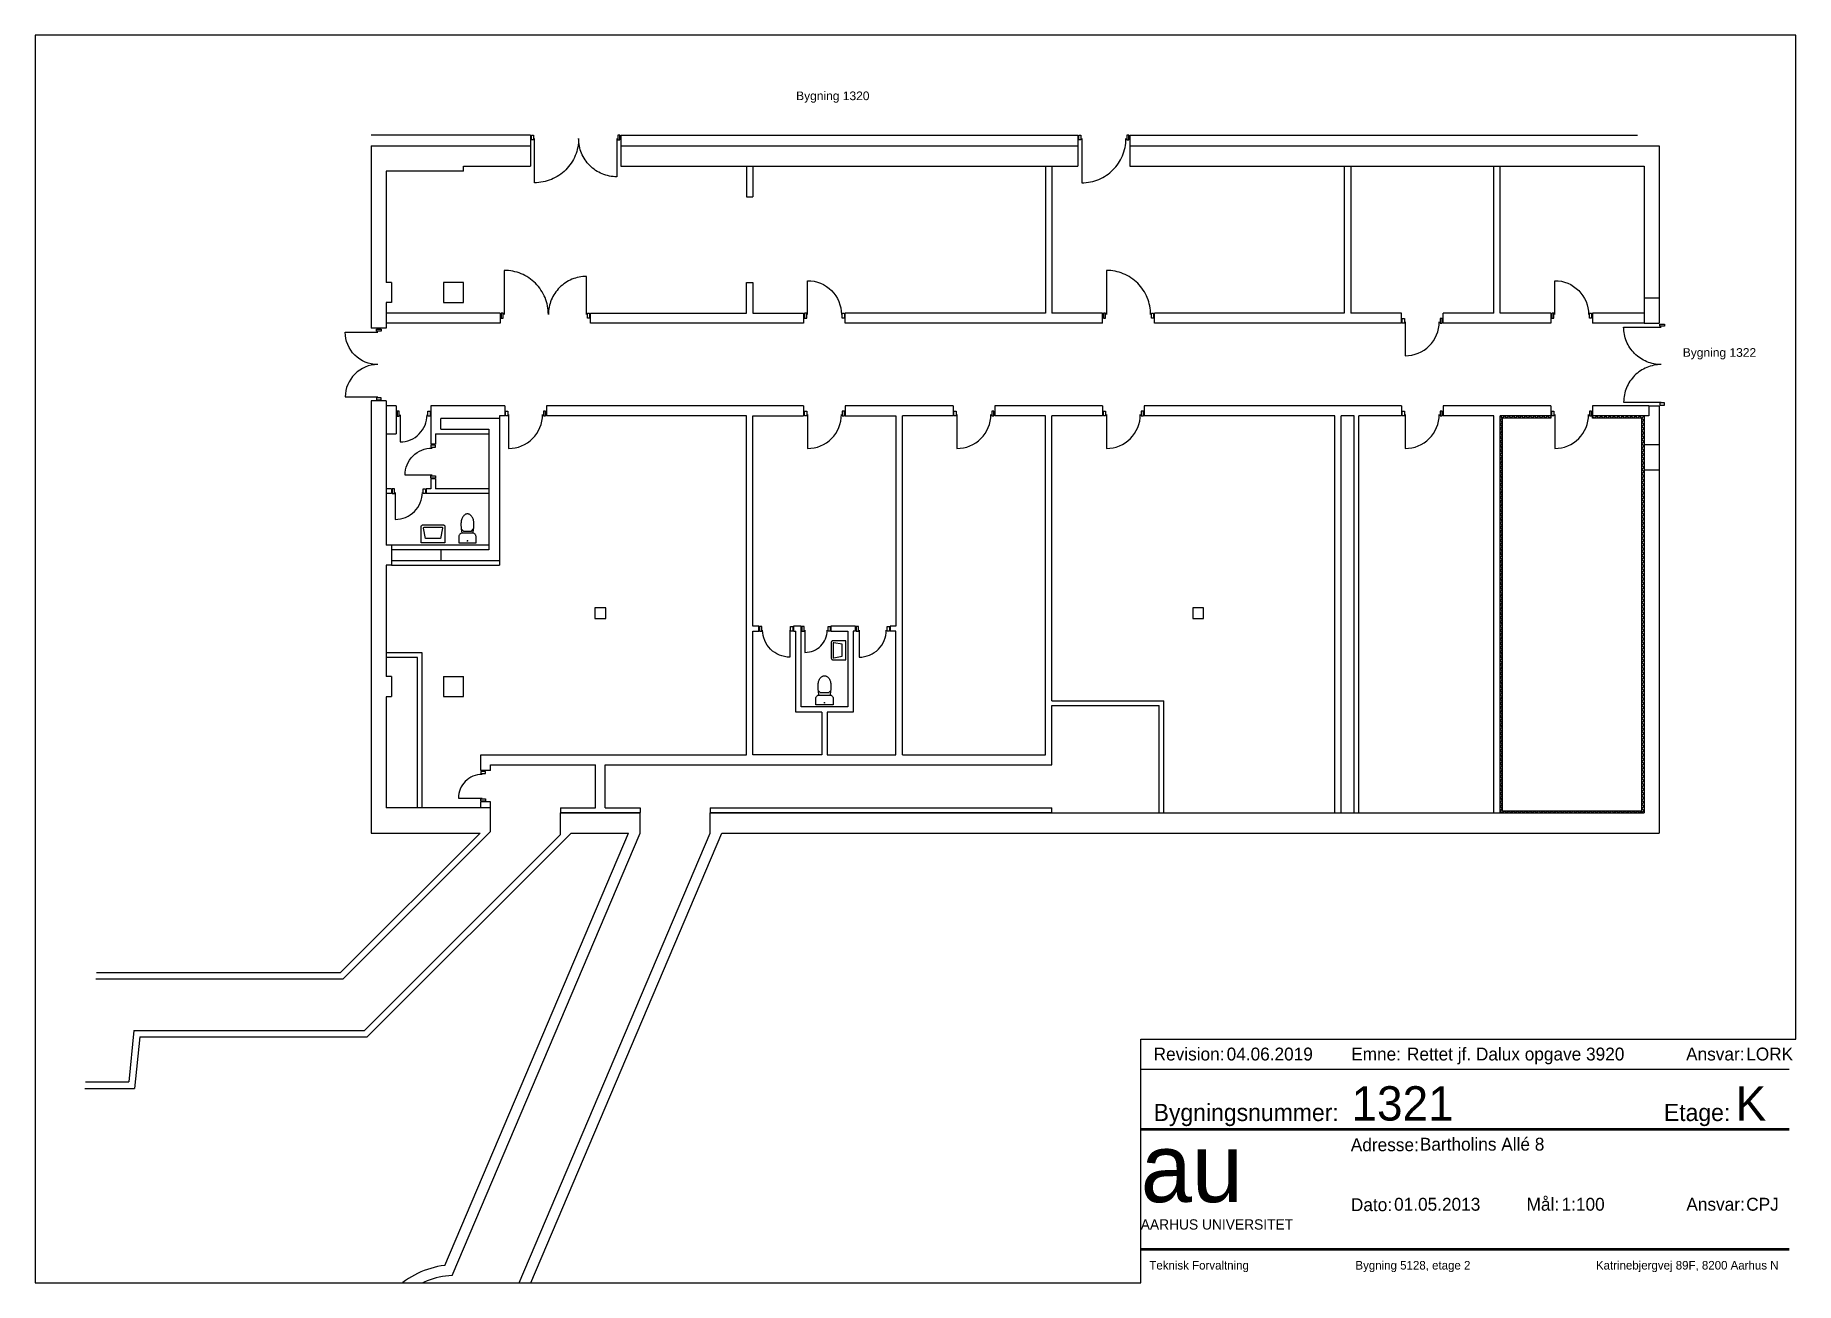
# Paper-space layout 'A3_pdf_liggende' of a CAD drawing. Header units: millimetres. Extents: x 0 to 410, y 0 to 291.
# The model-space entities are those that its viewports show. They can reach past a viewport. Long polylines and large blocks are cut down to what shows.
import ezdxf

# ---------------------------------------------------------------- set-up
doc = ezdxf.new("R2010")
doc.units = ezdxf.units.MM
doc.header["$LTSCALE"] = 100
for name, color, linetype in [('A10--T', 1, 'Continuous'), ('A12----', 1, 'Continuous'), ('A21----', 7, 'Continuous'), ('A22--U-', 3, 'Continuous'), ('A29-I--', 8, 'Continuous'), ('A321---', 1, 'Continuous'), ('A59----', 2, 'Continuous')]:
    doc.layers.add(name, color=color, linetype=linetype)
doc.layers.add('tegningsopsætning', color=7, linetype='Continuous', lineweight=50)
doc.styles.add('ARIAL', font='arial.ttf')
doc.styles.add('ISO', font='ISO')
doc.styles.add('tegningshoved str 3', font='', dxfattribs={"height": 3})
doc.styles.add('tegningshoved str 8', font='', dxfattribs={"height": 8})
doc.styles.get('tegningshoved str 3').set_extended_font_data('AU Passata')
doc.styles.get('tegningshoved str 8').set_extended_font_data('AU Passata')

# ---------------------------------------------------------------- blocks, each defined once
blk = doc.blocks.new('Tegningshoved')
at = {"layer": 'tegningsopsætning'}
for points in [[(0, 28), (151, 28)], [(0, 0), (151, 0)]]:
    blk.add_lwpolyline(points, dxfattribs=at)
at = {"layer": 'tegningsopsætning', "attachment_point": 1}
for s, width, insert, char_height in [('{\\fAU Passata|b0|i0|c0|p34;Bygningsnummer:}', 14.039, (3, 33.89), 4), ('{\\fAU Passata|b0|i0|c0|p34;Etage:}', 14.039, (121.82, 33.89), 4), ('{\\fAU Passata|b0|i0|c0|p34;Adresse:}', 14.039, (48.92, 25.86), 3), ('{\\fAU Passata|b0|i0|c0|p34;Mål:}', 14.039, (89.85, 12), 3), ('{\\fAU Passata|b0|i0|c0|p34;Dato:}', 14.039, (48.94, 11.9), 3), ('{\\fAU Passata|b0|i0|c0|p34;Ansvar:}', 14.039, (127.06, 12), 3), ('{\\fAU Passata|b0|i0|c0|p34;AARHUS UNIVERSITET}', 76.8942, (0, 7), 2.4)]:
    blk.add_mtext_dynamic_manual_height_columns(s, width=width, gutter_width=1250, heights=[0], dxfattribs=dict(at, insert=insert, char_height=char_height))
at = {"layer": 'tegningsopsætning', "attachment_point": 1, "style": 'ISO'}
for s, width, heights, insert, char_height in [('{\\fAU Peto|b0|i0|c0|p82;au}', 20.8914, [10], (0, 27), 16), ('{\\fAU Passata Light|b0|i0|c0|p34;Teknisk Forvaltning^I^I^I^IBygning 5128, etage 2^I^I^I^IKatrinebjergvej 89F, 8200 Aarhus N^I^I}', 148.2946, [0], (2, -2.71), 2)]:
    blk.add_mtext_dynamic_manual_height_columns(s, width=width, gutter_width=1250, heights=heights, dxfattribs=dict(at, insert=insert, char_height=char_height))
blk = doc.blocks.new('aml. tegningshoved blok')
blk.add_blockref('Tegningshoved', (-156.36, 7.8))
at = {"layer": 'tegningsopsætning'}
for tag, p, height, style in [('XXXX', (-107.28, 37.8), 8, 'tegningshoved str 8'), ('X', (-17.84, 37.8), 8, 'tegningshoved str 8'), ('XXX', (-91.36, 30.8), 3, 'tegningshoved str 3'), ('XX.XX.2012', (-97.36, 16.8), 3, 'tegningshoved str 3'), ('1:XXX', (-58.36, 16.8), 3, 'tegningshoved str 3'), ('XXX', (-15.36, 16.8), 3, 'tegningshoved str 3')]:
    blk.add_attdef(tag, p, '', height=height, dxfattribs=dict(at, style=style))
blk = doc.blocks.new('Rev. blok')
for points in [[(-151, 11), (0, 11)], [(-151, 4), (0, 4)]]:
    blk.add_lwpolyline(points)
at = {"char_height": 3, "attachment_point": 1, "style": 'tegningshoved str 3'}
for s, insert in [('Revision:', (-148, 9)), ('Emne:', (-102, 9)), ('Ansvar:', (-24, 9))]:
    blk.add_mtext_dynamic_manual_height_columns(s, width=7, gutter_width=15, heights=[0], dxfattribs=dict(at, insert=insert))
at = {"style": 'tegningshoved str 3'}
for tag, p in [('XX.XX.2012', (-131, 6)), ('XXX', (-89, 6)), ('XXX', (-10, 6))]:
    blk.add_attdef(tag, p, '', height=3, dxfattribs=at)
blk = doc.blocks.new('D193D')
for points in [[(20, 110), (70, 110), (70, 0), (20, 0)], [(1910, 110), (1860, 110), (1860, 0), (1910, 0)]]:
    blk.add_lwpolyline(points, close=True)
for points in [[(965, 30, -0.414214), (90, -845), (90, 30)], [(965, 30, 0.414214), (1840, -845), (1840, 30)]]:
    blk.add_lwpolyline(points, format="xyb")
blk = doc.blocks.new('D169D')
for points in [[(20, 110), (70, 110), (70, 0), (20, 0)], [(1670, 0), (1670, 110), (1620, 110), (1620, 0)]]:
    blk.add_lwpolyline(points, close=True)
for points in [[(845, 30, -0.414214), (90, -725), (90, 30)], [(845, 30, 0.414214), (1600, -725), (1600, 30)]]:
    blk.add_lwpolyline(points, format="xyb")
blk = doc.blocks.new('D81V')
for points in [[(20, 110), (20, 0), (70, 0), (70, 110)], [(790, 0), (740, 0), (740, 110), (790, 110)]]:
    blk.add_lwpolyline(points, close=True)
blk.add_lwpolyline([(90, 28), (90, -602, 0.414214), (720, 28, 0.414214)], format="xyb")
blk = doc.blocks.new('D97V')
for points in [[(20, 0), (20, 110), (70, 110), (70, 0)], [(950, 0), (950, 110), (900, 110), (900, 0)]]:
    blk.add_lwpolyline(points, close=True)
blk.add_lwpolyline([(90, 30), (90, -760, 0.414214), (880, 30, 0.414214)], format="xyb")
blk = doc.blocks.new('D97H')
for points in [[(-950, 110), (-900, 110), (-900, 0), (-950, 0)], [(-20, 0), (-20, 110), (-70, 110), (-70, 0)]]:
    blk.add_lwpolyline(points, close=True)
blk.add_lwpolyline([(-90, 30), (-90, -760, -0.414214), (-880, 30)], format="xyb")
blk = doc.blocks.new('D121H')
for points in [[(-1190, 0), (-1190, 110), (-1140, 110), (-1140, 0)], [(-20, 0), (-20, 110), (-70, 110), (-70, 0)]]:
    blk.add_lwpolyline(points, close=True)
blk.add_lwpolyline([(-1120, 30, 0.414214), (-90, -1000), (-90, 30)], format="xyb")
blk = doc.blocks.new('D73H')
for points in [[(-710, 0), (-660, 0), (-660, 110), (-710, 110)], [(-20, 0), (-70, 0), (-70, 110), (-20, 110)]]:
    blk.add_lwpolyline(points, close=True)
blk.add_lwpolyline([(-640, 30, 0.414214), (-90, -520), (-90, 30)], format="xyb")
blk = doc.blocks.new('HV')
for points in [[(-235, -470, -0.414214), (-275, -430), (-275, -50), (275, -50), (275, -430, -0.414214), (235, -470)], [(-201, -420, -0.468921), (-221, -396), (-175, -150), (175, -150), (221, -396, -0.468921), (201, -420)]]:
    blk.add_lwpolyline(points, format="xyb", close=True)
blk = doc.blocks.new('TOI')
blk.add_lwpolyline([(-200, -200, 0.414214), (-125, -275), (125, -275, 0.414214), (200, -200), (200, -50), (-200, -50)], format="xyb", close=True)
blk.add_lwpolyline([(-132, -275), (-142, -375, 0.055722), (-150, -447), (-150, -500, 0.067326), (-138, -590, 0.079706), (-106, -659, 0.107125), (-54, -710, 0.140126), (0, -725, 0.140126), (54, -710, 0.107125), (106, -659, 0.079706), (138, -590, 0.067326), (150, -500), (150, -447, 0.055722), (142, -375), (132, -275)], format="xyb")
blk.add_lwpolyline([(142, -375), (94, -325), (-94, -325), (-142, -375)])
at = {"const_width": 19.8}
blk.add_lwpolyline([(-10, -97, 1), (10, -97, 1)], format="xyb", close=True, dxfattribs=at)
blk = doc.blocks.new('D81H')
for points in [[(-790, 0), (-740, 0), (-740, 110), (-790, 110)], [(-70, 110), (-20, 110), (-20, 0), (-70, 0)]]:
    blk.add_lwpolyline(points, close=True)
blk.add_lwpolyline([(-90, 28), (-90, -602, -0.414214), (-720, 28)], format="xyb")
blk = doc.blocks.new('D70V')
for p, q in [((70, 110), (20, 110)), ((20, 110), (20, 0)), ((70, 0), (70, 110)), ((90, 28), (90, -492)), ((630, 110), (680, 110)), ((630, 0), (630, 110)), ((680, 110), (680, 0)), ((20, 0), (70, 0)), ((680, 0), (630, 0))]:
    blk.add_line(p, q)
blk.add_arc((90, 28), 520, 270, 0)
blk = doc.blocks.new('D121V')
for p, q in [((20, 0), (20, 110)), ((20, 110), (70, 110)), ((70, 0), (20, 0)), ((70, 110), (70, 0)), ((90, 30), (90, -1000)), ((1140, 110), (1140, 0)), ((1190, 110), (1140, 110)), ((1140, 0), (1190, 0)), ((1190, 0), (1190, 110))]:
    blk.add_line(p, q)
blk.add_arc((90, 30), 1030, 270, 0)

msp = doc.modelspace()

# ---------------------------------------------------------------- linework, layer by layer
at = {"layer": 'A12----'}
for p, q in [((-138888587, 257734747), (-138892297, 257734747)), ((-138888587, 257734747), (-138888587, 257734497)), ((-138886487, 257734747), (-138886487, 257734497)), ((-138886487, 257734747), (-138875842, 257734747)), ((-138875842, 257734747), (-138875842, 257734497)), ((-138874632, 257734747), (-138874632, 257734497)), ((-138874632, 257734747), (-138862809, 257734747)), ((-138892297, 257734497), (-138892297, 257730247)), ((-138892297, 257734497), (-138888587, 257734497)), ((-138888587, 257734497), (-138888587, 257734027)), ((-138886487, 257734497), (-138875842, 257734497)), ((-138886487, 257734497), (-138886487, 257734027)), ((-138875842, 257734497), (-138875842, 257734027)), ((-138874632, 257734497), (-138862307, 257734497)), ((-138874632, 257734497), (-138874632, 257734027)), ((-138867167, 257734497), (-138867167, 257734497)), ((-138867167, 257734497), (-138866967, 257734497)), ((-138862307, 257734497), (-138862307, 257730367)), ((-138891947, 257733907), (-138891947, 257731317)), ((-138890147, 257733907), (-138891947, 257733907)), ((-138890147, 257733907), (-138890147, 257734027)), ((-138890147, 257734027), (-138888587, 257734027)), ((-138886487, 257734027), (-138875842, 257734027)), ((-138874632, 257734027), (-138862657, 257734027)), ((-138862657, 257734027), (-138862657, 257730367)), ((-138891827, 257731317), (-138891947, 257731317)), ((-138891827, 257731317), (-138891827, 257730847)), ((-138891947, 257730847), (-138891947, 257730247)), ((-138891827, 257730847), (-138891947, 257730847)), ((-138862657, 257730957), (-138862307, 257730957)), ((-138891947, 257730247), (-138892297, 257730247)), ((-138862657, 257730367), (-138862307, 257730367)), ((-138892297, 257728557), (-138892297, 257718487)), ((-138891947, 257728557), (-138892297, 257728557)), ((-138891947, 257728557), (-138891947, 257725197)), ((-138862657, 257728207), (-138862657, 257718957)), ((-138862547, 257728437), (-138862307, 257728437)), ((-138862547, 257728437), (-138862547, 257728207)), ((-138862307, 257728437), (-138862307, 257718487)), ((-138862657, 257727537), (-138862307, 257727537)), ((-138862657, 257726947), (-138862307, 257726947)), ((-138891827, 257725197), (-138891947, 257725197)), ((-138891827, 257725197), (-138891827, 257724727)), ((-138891947, 257724727), (-138891947, 257722134)), ((-138891827, 257724727), (-138891947, 257724727)), ((-138891827, 257722134), (-138891947, 257722134)), ((-138891827, 257722134), (-138891827, 257721667)), ((-138891947, 257721664), (-138891947, 257719077)), ((-138891827, 257721664), (-138891947, 257721664)), ((-138889517, 257719077), (-138891947, 257719077)), ((-138889517, 257718521), (-138889517, 257719077)), ((-138887888, 257718957), (-138886037, 257718957)), ((-138887888, 257718453), (-138887888, 257718957)), ((-138886037, 257718487), (-138886037, 257718957)), ((-138884408, 257718957), (-138862657, 257718957)), ((-138884408, 257718487), (-138884408, 257718957)), ((-138889763, 257718487), (-138893013, 257715237)), ((-138889517, 257718521), (-138892951, 257715087)), ((-138887888, 257718453), (-138892454, 257713887)), ((-138887642, 257718487), (-138892392, 257713737)), ((-138892297, 257718487), (-138889763, 257718487)), ((-138890585, 257708413), (-138886309, 257718487)), ((-138890413, 257708177), (-138886037, 257718487)), ((-138889033, 257707591), (-138884408, 257718487)), ((-138888744, 257707632), (-138884136, 257718487)), ((-138887642, 257718487), (-138886309, 257718487)), ((-138884136, 257718487), (-138862307, 257718487)), ((-138898709, 257715087), (-138892951, 257715087)), ((-138898694, 257715237), (-138893013, 257715237)), ((-138897823, 257713887), (-138897945, 257712687)), ((-138897823, 257713887), (-138892454, 257713887)), ((-138897687, 257713737), (-138897810, 257712537)), ((-138897687, 257713737), (-138892392, 257713737)), ((-138898969, 257712537), (-138897810, 257712537)), ((-138898954, 257712687), (-138897945, 257712687))]:
    msp.add_line(p, q, dxfattribs=at)
for radius, start, end in [(2000, 97, 37), (1750, 92.3769, 41.6231)]:
    msp.add_arc((-138890341, 257706428), radius, start, end, dxfattribs=at)
at = {"layer": 'A21----'}
for p, q in [((-138889517, 257719212), (-138889747, 257719212)), ((-138889747, 257719077), (-138889747, 257719212)), ((-138889517, 257719077), (-138889517, 257719212)), ((-138887888, 257719077), (-138887888, 257718967)), ((-138887888, 257719077), (-138887077, 257719077)), ((-138886847, 257719077), (-138886037, 257719077)), ((-138886037, 257719077), (-138886037, 257718967)), ((-138884408, 257719077), (-138884408, 257718967)), ((-138884408, 257719077), (-138876447, 257719077)), ((-138876447, 257718967), (-138876447, 257719077)), ((-138887888, 257718967), (-138886037, 257718967)), ((-138884408, 257718967), (-138876447, 257718967))]:
    msp.add_line(p, q, dxfattribs=at)
at = {"layer": 'A22--U-'}
for p, q in [((-138883557, 257734027), (-138883557, 257733312)), ((-138883407, 257734027), (-138883407, 257733312)), ((-138876597, 257734027), (-138876597, 257730597)), ((-138876447, 257734027), (-138876447, 257730597)), ((-138869637, 257734027), (-138869637, 257730597)), ((-138869487, 257734027), (-138869487, 257730597)), ((-138866157, 257730597), (-138866157, 257734027)), ((-138866007, 257730597), (-138866007, 257734027)), ((-138890147, 257731317), (-138890617, 257731317)), ((-138890617, 257731317), (-138890617, 257730847)), ((-138890147, 257730847), (-138890147, 257731317)), ((-138889292, 257730597), (-138891947, 257730597)), ((-138890617, 257730847), (-138890147, 257730847)), ((-138889292, 257730597), (-138889292, 257730367)), ((-138876597, 257730597), (-138881257, 257730597)), ((-138881257, 257730367), (-138881257, 257730597)), ((-138875267, 257730597), (-138876447, 257730597)), ((-138875267, 257730367), (-138875267, 257730597)), ((-138874057, 257730367), (-138874057, 257730597)), ((-138869637, 257730597), (-138874057, 257730597)), ((-138868307, 257730597), (-138869487, 257730597)), ((-138868307, 257730367), (-138868307, 257730597)), ((-138867337, 257730367), (-138867337, 257730597)), ((-138866157, 257730597), (-138867337, 257730597)), ((-138864827, 257730597), (-138866007, 257730597)), ((-138864827, 257730597), (-138864827, 257730367)), ((-138862657, 257730597), (-138863857, 257730597)), ((-138863857, 257730597), (-138863857, 257730367)), ((-138889292, 257730367), (-138891947, 257730367)), ((-138875267, 257730367), (-138881257, 257730367)), ((-138868307, 257730367), (-138874057, 257730367)), ((-138864827, 257730367), (-138867337, 257730367)), ((-138862657, 257730367), (-138863857, 257730367)), ((-138891717, 257728437), (-138891947, 257728437)), ((-138891717, 257728437), (-138891717, 257727787)), ((-138890907, 257728437), (-138890907, 257727547)), ((-138889187, 257728437), (-138890907, 257728437)), ((-138890677, 257727897), (-138890677, 257728147)), ((-138889307, 257728147), (-138890677, 257728147)), ((-138889187, 257728207), (-138889307, 257728207)), ((-138889307, 257728207), (-138889307, 257728147)), ((-138889307, 257728147), (-138889307, 257724837)), ((-138889187, 257728437), (-138889187, 257728207)), ((-138882227, 257728437), (-138888217, 257728437)), ((-138888217, 257728437), (-138888217, 257728207)), ((-138883557, 257728207), (-138888217, 257728207)), ((-138883557, 257720307), (-138883557, 257728207)), ((-138882227, 257728437), (-138882227, 257728207)), ((-138878747, 257728437), (-138881257, 257728437)), ((-138881257, 257728437), (-138881257, 257728207)), ((-138879927, 257720307), (-138879927, 257728207)), ((-138878747, 257728207), (-138879927, 257728207)), ((-138878747, 257728437), (-138878747, 257728207)), ((-138875267, 257728437), (-138877777, 257728437)), ((-138877777, 257728437), (-138877777, 257728207)), ((-138876597, 257728207), (-138877777, 257728207)), ((-138876597, 257720307), (-138876597, 257728207)), ((-138875267, 257728207), (-138876447, 257728207)), ((-138876447, 257721567), (-138876447, 257728207)), ((-138875267, 257728437), (-138875267, 257728207)), ((-138868307, 257728437), (-138874297, 257728437)), ((-138874297, 257728437), (-138874297, 257728207)), ((-138869857, 257728207), (-138874297, 257728207)), ((-138869857, 257718957), (-138869857, 257728207)), ((-138869407, 257728207), (-138869707, 257728207)), ((-138869707, 257718957), (-138869707, 257728207)), ((-138869407, 257718957), (-138869407, 257728207)), ((-138868307, 257728207), (-138869297, 257728207)), ((-138869297, 257718957), (-138869297, 257728207)), ((-138868307, 257728437), (-138868307, 257728207)), ((-138864827, 257728437), (-138867337, 257728437)), ((-138867337, 257728437), (-138867337, 257728207)), ((-138866157, 257728207), (-138867337, 257728207)), ((-138866157, 257718957), (-138866157, 257728207)), ((-138864827, 257728207), (-138866007, 257728207)), ((-138866007, 257718957), (-138866007, 257728207)), ((-138864827, 257728437), (-138864827, 257728207)), ((-138863857, 257728437), (-138863857, 257728207)), ((-138862547, 257728437), (-138863857, 257728437)), ((-138862547, 257728207), (-138863857, 257728207)), ((-138891947, 257727787), (-138891717, 257727787)), ((-138890797, 257727787), (-138889557, 257727787)), ((-138890797, 257727787), (-138890797, 257727547)), ((-138890677, 257727897), (-138889557, 257727897)), ((-138889557, 257727897), (-138889557, 257725087)), ((-138890797, 257727547), (-138890907, 257727547)), ((-138891827, 257726507), (-138891947, 257726507)), ((-138891827, 257726507), (-138891827, 257726397)), ((-138891017, 257726507), (-138891017, 257726397)), ((-138890907, 257726507), (-138891017, 257726507)), ((-138890907, 257726737), (-138890907, 257726507)), ((-138890797, 257726737), (-138890907, 257726737)), ((-138890797, 257726737), (-138890797, 257726507)), ((-138889557, 257726507), (-138890797, 257726507)), ((-138891827, 257726397), (-138891947, 257726397)), ((-138889557, 257726397), (-138891017, 257726397)), ((-138889557, 257725197), (-138891827, 257725197)), ((-138890677, 257725087), (-138891827, 257725087)), ((-138891827, 257724837), (-138890677, 257724837)), ((-138890677, 257725087), (-138890677, 257724837)), ((-138889557, 257725087), (-138890677, 257725087)), ((-138890677, 257724837), (-138889307, 257724837)), ((-138889307, 257724837), (-138889307, 257724727)), ((-138891827, 257724727), (-138889307, 257724727)), ((-138891112, 257722687), (-138891947, 257722687)), ((-138891222, 257722577), (-138891947, 257722577)), ((-138891222, 257719077), (-138891222, 257722577)), ((-138891112, 257719077), (-138891112, 257722687)), ((-138890617, 257722137), (-138890617, 257721667)), ((-138890617, 257722137), (-138890147, 257722137)), ((-138890147, 257721667), (-138890147, 257722137)), ((-138890617, 257721667), (-138890147, 257721667)), ((-138876447, 257721567), (-138873837, 257721567)), ((-138873837, 257718957), (-138873837, 257721567)), ((-138876447, 257720077), (-138876447, 257721457)), ((-138876447, 257721457), (-138873947, 257721457)), ((-138873947, 257718957), (-138873947, 257721457)), ((-138889747, 257719942), (-138889747, 257720307)), ((-138889747, 257720307), (-138883557, 257720307)), ((-138879927, 257720307), (-138876597, 257720307)), ((-138889517, 257719942), (-138889747, 257719942)), ((-138889517, 257719942), (-138889517, 257720077)), ((-138889517, 257720077), (-138887077, 257720077)), ((-138887077, 257719077), (-138887077, 257720077)), ((-138886847, 257720077), (-138876447, 257720077)), ((-138886847, 257719077), (-138886847, 257720077))]:
    msp.add_line(p, q, dxfattribs=at)
for points in [[(-138883557, 257733312), (-138883407, 257733312)], [(-138883272, 257723187), (-138883272, 257723307), (-138883407, 257723307), (-138883407, 257728207), (-138882227, 257728207)], [(-138881257, 257728207), (-138880077, 257728207), (-138880077, 257723307), (-138880212, 257723307), (-138880212, 257723187)], [(-138881802, 257721307), (-138881802, 257720307), (-138883407, 257720307), (-138883407, 257723187), (-138883272, 257723187)], [(-138881592, 257723187), (-138881197, 257723187), (-138881197, 257721427), (-138882287, 257721427), (-138882287, 257723307), (-138882462, 257723307), (-138882462, 257723187)], [(-138882462, 257723187), (-138882407, 257723187)], [(-138882462, 257723187), (-138882407, 257723187)], [(-138881802, 257721307), (-138882407, 257721307), (-138882407, 257723187)], [(-138881682, 257721307), (-138881682, 257720307), (-138880077, 257720307), (-138880077, 257723187), (-138880212, 257723187)], [(-138881077, 257723187), (-138881077, 257721307), (-138881682, 257721307)], [(-138881022, 257723187), (-138881022, 257723307), (-138881592, 257723307), (-138881592, 257723187)], [(-138881022, 257723187), (-138881077, 257723187)]]:
    msp.add_lwpolyline(points, dxfattribs=at)
for points in [[(-138887192, 257730367), (-138887192, 257730597), (-138883557, 257730597), (-138883557, 257731312), (-138883407, 257731312), (-138883407, 257730597), (-138882227, 257730597), (-138882227, 257730367)], [(-138887087, 257723737), (-138887087, 257723487), (-138886837, 257723487), (-138886837, 257723737)], [(-138873167, 257723737), (-138873167, 257723487), (-138872917, 257723487), (-138872917, 257723737)]]:
    msp.add_lwpolyline(points, close=True, dxfattribs=at)
at = {"layer": 'A29-I--'}
for points in [[(-138866007, 257728207), (-138865957, 257728157), (-138865907, 257728207), (-138865857, 257728157), (-138865807, 257728207), (-138865757, 257728157), (-138865707, 257728207), (-138865657, 257728157), (-138865607, 257728207), (-138865557, 257728157), (-138865507, 257728207), (-138865457, 257728157), (-138865407, 257728207), (-138865357, 257728157), (-138865307, 257728207), (-138865257, 257728157), (-138865207, 257728207), (-138865157, 257728157), (-138865107, 257728207), (-138865057, 257728157), (-138865007, 257728207), (-138864957, 257728157), (-138864907, 257728207), (-138864857, 257728157), (-138864827, 257728187)], [(-138866007, 257728207), (-138865957, 257728157), (-138866007, 257728107), (-138865957, 257728057), (-138866007, 257728007), (-138865957, 257727957), (-138866007, 257727907), (-138865957, 257727857), (-138866007, 257727807), (-138865957, 257727757), (-138866007, 257727707), (-138865957, 257727657), (-138866007, 257727607), (-138865957, 257727557), (-138866007, 257727507), (-138865957, 257727457), (-138866007, 257727407), (-138865957, 257727357), (-138866007, 257727307), (-138865957, 257727257), (-138866007, 257727207), (-138865957, 257727157), (-138866007, 257727107), (-138865957, 257727057), (-138866007, 257727007), (-138865957, 257726957), (-138866007, 257726907), (-138865957, 257726857), (-138866007, 257726807), (-138865957, 257726757), (-138866007, 257726707), (-138865957, 257726657), (-138866007, 257726607), (-138865957, 257726557), (-138866007, 257726507), (-138865957, 257726457), (-138866007, 257726407), (-138865957, 257726357), (-138866007, 257726307), (-138865957, 257726257), (-138866007, 257726207), (-138865957, 257726157), (-138866007, 257726107), (-138865957, 257726057), (-138866007, 257726007), (-138865957, 257725957), (-138866007, 257725907), (-138865957, 257725857), (-138866007, 257725807), (-138865957, 257725757), (-138866007, 257725707), (-138865957, 257725657), (-138866007, 257725607), (-138865957, 257725557), (-138866007, 257725507), (-138865957, 257725457), (-138866007, 257725407), (-138865957, 257725357), (-138866007, 257725307), (-138865957, 257725257), (-138866007, 257725207), (-138865957, 257725157), (-138866007, 257725107), (-138865957, 257725057), (-138866007, 257725007), (-138865957, 257724957), (-138866007, 257724907), (-138865957, 257724857), (-138866007, 257724807), (-138865957, 257724757), (-138866007, 257724707), (-138865957, 257724657), (-138866007, 257724607), (-138865957, 257724557), (-138866007, 257724507), (-138865957, 257724457), (-138866007, 257724407), (-138865957, 257724357), (-138866007, 257724307), (-138865957, 257724257), (-138866007, 257724207), (-138865957, 257724157), (-138866007, 257724107), (-138865957, 257724057), (-138866007, 257724007), (-138865957, 257723957), (-138866007, 257723907), (-138865957, 257723857), (-138866007, 257723807), (-138865957, 257723757), (-138866007, 257723707), (-138865957, 257723657), (-138866007, 257723607), (-138865957, 257723557), (-138866007, 257723507), (-138865957, 257723457), (-138866007, 257723407), (-138865957, 257723357), (-138866007, 257723307), (-138865957, 257723257), (-138866007, 257723207), (-138865957, 257723157), (-138866007, 257723107), (-138865957, 257723057), (-138866007, 257723007), (-138865957, 257722957), (-138866007, 257722907), (-138865957, 257722857), (-138866007, 257722807), (-138865957, 257722757), (-138866007, 257722707), (-138865957, 257722657), (-138866007, 257722607), (-138865957, 257722557), (-138866007, 257722507), (-138865957, 257722457), (-138866007, 257722407), (-138865957, 257722357), (-138866007, 257722307), (-138865957, 257722257), (-138866007, 257722207), (-138865957, 257722157), (-138866007, 257722107), (-138865957, 257722057), (-138866007, 257722007), (-138865957, 257721957), (-138866007, 257721907), (-138865957, 257721857), (-138866007, 257721807), (-138865957, 257721757), (-138866007, 257721707), (-138865957, 257721657), (-138866007, 257721607), (-138865957, 257721557), (-138866007, 257721507), (-138865957, 257721457), (-138866007, 257721407), (-138865957, 257721357), (-138866007, 257721307), (-138865957, 257721257), (-138866007, 257721207), (-138865957, 257721157), (-138866007, 257721107), (-138865957, 257721057), (-138866007, 257721007), (-138865957, 257720957), (-138866007, 257720907), (-138865957, 257720857), (-138866007, 257720807), (-138865957, 257720757), (-138866007, 257720707), (-138865957, 257720657), (-138866007, 257720607), (-138865957, 257720557), (-138866007, 257720507), (-138865957, 257720457), (-138866007, 257720407), (-138865957, 257720357), (-138866007, 257720307), (-138865957, 257720257), (-138866007, 257720207), (-138865957, 257720157), (-138866007, 257720107), (-138865957, 257720057), (-138866007, 257720007), (-138865957, 257719957), (-138866007, 257719907), (-138865957, 257719857), (-138866007, 257719807), (-138865957, 257719757), (-138866007, 257719707), (-138865957, 257719657), (-138866007, 257719607), (-138865957, 257719557), (-138866007, 257719507), (-138865957, 257719457), (-138866007, 257719407), (-138865957, 257719357), (-138866007, 257719307), (-138865957, 257719257), (-138866007, 257719207), (-138865957, 257719157), (-138866007, 257719107), (-138865957, 257719057), (-138866007, 257719007), (-138865957, 257718957), (-138865907, 257719007), (-138865857, 257718957), (-138865807, 257719007), (-138865757, 257718957), (-138865707, 257719007), (-138865657, 257718957), (-138865607, 257719007), (-138865557, 257718957), (-138865507, 257719007), (-138865457, 257718957), (-138865407, 257719007), (-138865357, 257718957), (-138865307, 257719007), (-138865257, 257718957), (-138865207, 257719007), (-138865157, 257718957), (-138865107, 257719007), (-138865057, 257718957), (-138865007, 257719007), (-138864957, 257718957), (-138864907, 257719007), (-138864857, 257718957), (-138864807, 257719007), (-138864757, 257718957), (-138864707, 257719007), (-138864657, 257718957), (-138864607, 257719007), (-138864557, 257718957), (-138864507, 257719007), (-138864457, 257718957), (-138864407, 257719007), (-138864357, 257718957), (-138864307, 257719007), (-138864257, 257718957), (-138864207, 257719007), (-138864157, 257718957), (-138864107, 257719007), (-138864057, 257718957), (-138864007, 257719007), (-138863957, 257718957), (-138863907, 257719007), (-138863857, 257718957), (-138863807, 257719007), (-138863757, 257718957), (-138863707, 257719007), (-138863657, 257718957), (-138863607, 257719007), (-138863557, 257718957), (-138863507, 257719007), (-138863457, 257718957), (-138863407, 257719007), (-138863357, 257718957), (-138863307, 257719007), (-138863257, 257718957), (-138863207, 257719007), (-138863157, 257718957), (-138863107, 257719007), (-138863057, 257718957), (-138863007, 257719007), (-138862957, 257718957), (-138862907, 257719007), (-138862857, 257718957), (-138862807, 257719007), (-138862757, 257718957), (-138862707, 257719007)], [(-138864827, 257728207), (-138864827, 257728157), (-138865957, 257728157), (-138865957, 257719007), (-138862707, 257719007), (-138862707, 257728157), (-138863857, 257728157), (-138863857, 257728207)], [(-138862657, 257728207), (-138862707, 257728157), (-138862757, 257728207), (-138862807, 257728157), (-138862857, 257728207), (-138862907, 257728157), (-138862957, 257728207), (-138863007, 257728157), (-138863057, 257728207), (-138863107, 257728157), (-138863157, 257728207), (-138863207, 257728157), (-138863257, 257728207), (-138863307, 257728157), (-138863357, 257728207), (-138863407, 257728157), (-138863457, 257728207), (-138863507, 257728157), (-138863557, 257728207), (-138863607, 257728157), (-138863657, 257728207), (-138863707, 257728157), (-138863757, 257728207), (-138863807, 257728157), (-138863837, 257728187)], [(-138862657, 257728207), (-138862707, 257728157), (-138862657, 257728107), (-138862707, 257728057), (-138862657, 257728007), (-138862707, 257727957), (-138862657, 257727907), (-138862707, 257727857), (-138862657, 257727807), (-138862707, 257727757), (-138862657, 257727707), (-138862707, 257727657), (-138862657, 257727607), (-138862707, 257727557), (-138862657, 257727507), (-138862707, 257727457), (-138862657, 257727407), (-138862707, 257727357), (-138862657, 257727307), (-138862707, 257727257), (-138862657, 257727207), (-138862707, 257727157), (-138862657, 257727107), (-138862707, 257727057), (-138862657, 257727007), (-138862707, 257726957), (-138862657, 257726907), (-138862707, 257726857), (-138862657, 257726807), (-138862707, 257726757), (-138862657, 257726707), (-138862707, 257726657), (-138862657, 257726607), (-138862707, 257726557), (-138862657, 257726507), (-138862707, 257726457), (-138862657, 257726407), (-138862707, 257726357), (-138862657, 257726307), (-138862707, 257726257), (-138862657, 257726207), (-138862707, 257726157), (-138862657, 257726107), (-138862707, 257726057), (-138862657, 257726007), (-138862707, 257725957), (-138862657, 257725907), (-138862707, 257725857), (-138862657, 257725807), (-138862707, 257725757), (-138862657, 257725707), (-138862707, 257725657), (-138862657, 257725607), (-138862707, 257725557), (-138862657, 257725507), (-138862707, 257725457), (-138862657, 257725407), (-138862707, 257725357), (-138862657, 257725307), (-138862707, 257725257), (-138862657, 257725207), (-138862707, 257725157), (-138862657, 257725107), (-138862707, 257725057), (-138862657, 257725007), (-138862707, 257724957), (-138862657, 257724907), (-138862707, 257724857), (-138862657, 257724807), (-138862707, 257724757), (-138862657, 257724707), (-138862707, 257724657), (-138862657, 257724607), (-138862707, 257724557), (-138862657, 257724507), (-138862707, 257724457), (-138862657, 257724407), (-138862707, 257724357), (-138862657, 257724307), (-138862707, 257724257), (-138862657, 257724207), (-138862707, 257724157), (-138862657, 257724107), (-138862707, 257724057), (-138862657, 257724007), (-138862707, 257723957), (-138862657, 257723907), (-138862707, 257723857), (-138862657, 257723807), (-138862707, 257723757), (-138862657, 257723707), (-138862707, 257723657), (-138862657, 257723607), (-138862707, 257723557), (-138862657, 257723507), (-138862707, 257723457), (-138862657, 257723407), (-138862707, 257723357), (-138862657, 257723307), (-138862707, 257723257), (-138862657, 257723207), (-138862707, 257723157), (-138862657, 257723107), (-138862707, 257723057), (-138862657, 257723007), (-138862707, 257722957), (-138862657, 257722907), (-138862707, 257722857), (-138862657, 257722807), (-138862707, 257722757), (-138862657, 257722707), (-138862707, 257722657), (-138862657, 257722607), (-138862707, 257722557), (-138862657, 257722507), (-138862707, 257722457), (-138862657, 257722407), (-138862707, 257722357), (-138862657, 257722307), (-138862707, 257722257), (-138862657, 257722207), (-138862707, 257722157), (-138862657, 257722107), (-138862707, 257722057), (-138862657, 257722007), (-138862707, 257721957), (-138862657, 257721907), (-138862707, 257721857), (-138862657, 257721807), (-138862707, 257721757), (-138862657, 257721707), (-138862707, 257721657), (-138862657, 257721607), (-138862707, 257721557), (-138862657, 257721507), (-138862707, 257721457), (-138862657, 257721407), (-138862707, 257721357), (-138862657, 257721307), (-138862707, 257721257), (-138862657, 257721207), (-138862707, 257721157), (-138862657, 257721107), (-138862707, 257721057), (-138862657, 257721007), (-138862707, 257720957), (-138862657, 257720907), (-138862707, 257720857), (-138862657, 257720807), (-138862707, 257720757), (-138862657, 257720707), (-138862707, 257720657), (-138862657, 257720607), (-138862707, 257720557), (-138862657, 257720507), (-138862707, 257720457), (-138862657, 257720407), (-138862707, 257720357), (-138862657, 257720307), (-138862707, 257720257), (-138862657, 257720207), (-138862707, 257720157), (-138862657, 257720107), (-138862707, 257720057), (-138862657, 257720007), (-138862707, 257719957), (-138862657, 257719907), (-138862707, 257719857), (-138862657, 257719807), (-138862707, 257719757), (-138862657, 257719707), (-138862707, 257719657), (-138862657, 257719607), (-138862707, 257719557), (-138862657, 257719507), (-138862707, 257719457), (-138862657, 257719407), (-138862707, 257719357), (-138862657, 257719307), (-138862707, 257719257), (-138862657, 257719207), (-138862707, 257719157), (-138862657, 257719107), (-138862707, 257719057), (-138862657, 257719007), (-138862707, 257718957)]]:
    msp.add_lwpolyline(points, dxfattribs=at)
at = {"layer": 'A321---'}
for points in [[(-138888567, 257734637), (-138888567, 257734747), (-138888517, 257734747), (-138888517, 257734637)], [(-138886507, 257734637), (-138886507, 257734747), (-138886557, 257734747), (-138886557, 257734637)], [(-138889272, 257730597), (-138889272, 257730487), (-138889222, 257730487), (-138889222, 257730597)], [(-138887212, 257730597), (-138887212, 257730487), (-138887262, 257730487), (-138887262, 257730597)]]:
    msp.add_lwpolyline(points, close=True, dxfattribs=at)
for points in [[(-138887467, 257734667, -0.414214), (-138888497, 257733637), (-138888497, 257734667)], [(-138886577, 257734667), (-138886577, 257733777, -0.414214), (-138887467, 257734667, -0.414214)], [(-138888172, 257730567, 0.414214), (-138889202, 257731597), (-138889202, 257730567)], [(-138887282, 257730567), (-138887282, 257731457, 0.414214), (-138888172, 257730567, 0.414214)]]:
    msp.add_lwpolyline(points, format="xyb", dxfattribs=at)

# ---------------------------------------------------------------- block references
for name, p in [('D121V', (-138875842, 257734637)), ('D81V', (-138891717, 257728203)), ('D97V', (-138889187, 257728207)), ('D97V', (-138882227, 257728207)), ('D97V', (-138878747, 257728207)), ('D97V', (-138875267, 257728207)), ('D97V', (-138868307, 257728207)), ('D97V', (-138864827, 257728207)), ('D81V', (-138891827, 257726397)), ('D70V', (-138882287, 257723187)), ('D81V', (-138881022, 257723187))]:
    msp.add_blockref(name, p, dxfattribs=at)
for name, p, rotation in [('D121H', (-138875267, 257730597), 180), ('D97H', (-138882227, 257730597), 180), ('D169D', (-138892177, 257730247), 270), ('D193D', (-138862287, 257730367), 270), ('D81H', (-138890907, 257726737), 270), ('D73H', (-138889747, 257719212), 270)]:
    msp.add_blockref(name, p, dxfattribs=dict(at, rotation=rotation))
at = {"layer": 'A321---', "xscale": -1, "rotation": 180}
msp.add_blockref('D97V', (-138864827, 257730597), dxfattribs=at)
at = {"layer": 'A321---', "xscale": -1}
for name, p in [('D97H', (-138868307, 257730367)), ('D81V', (-138882462, 257723187))]:
    msp.add_blockref(name, p, dxfattribs=at)
at = {"layer": 'A59----', "rotation": 180}
for name, p in [('HV', (-138890857, 257725197)), ('TOI', (-138890057, 257725197))]:
    msp.add_blockref(name, p, dxfattribs=at)
at = {"layer": 'A59----', "xscale": -0.800000011920929, "yscale": 0.800000011920929, "zscale": 0.8, "rotation": 270}
msp.add_blockref('HV', (-138881207, 257722746), dxfattribs=at)
at = {"layer": 'A59----', "xscale": -1, "rotation": 180}
msp.add_blockref('TOI', (-138881742, 257721427), dxfattribs=at)

# ---------------------------------------------------------------- texts
at = {"layer": 'A10--T', "char_height": 200, "attachment_point": 1, "style": 'ARIAL'}
for s, insert in [('Bygning 1320', (-138882403, 257735764)), ('Bygning 1322', (-138861755, 257729784))]:
    msp.add_mtext_dynamic_manual_height_columns(s, width=2016.19, gutter_width=12.5, heights=[0], dxfattribs=dict(at, insert=insert))

psp = doc.layouts.new('A3_pdf_liggende')

# ---------------------------------------------------------------- linework, layer by layer
at = {"layer": 'Defpoints'}
psp.add_lwpolyline([(0, 0), (257.45, 0), (257.45, 56.8), (409.99, 56.8), (409.99, 290.68), (0, 290.68), (0, 0)], close=True, dxfattribs=at)

# ---------------------------------------------------------------- block references
ref = psp.add_blockref('Rev. blok', (408.45, 45.8))
ref.add_attrib('XXX', 'LORK', (398.45, 51.8), dxfattribs={"height": 3, "style": 'tegningshoved str 3'})
ref.add_attrib('XXX', 'Rettet jf. Dalux opgave 3920', (319.45, 51.8), dxfattribs={"height": 3, "style": 'tegningshoved str 3'})
ref.add_attrib('XX.XX.2012', '04.06.2019', (277.45, 51.8), dxfattribs={"height": 3, "style": 'tegningshoved str 3'})
ref = psp.add_blockref('aml. tegningshoved blok', (413.81, 0))
ref.add_attrib('XXXX', '1321', (306.52, 37.8), dxfattribs={"layer": 'tegningsopsætning', "height": 8, "style": 'tegningshoved str 8'})
ref.add_attrib('X', 'K', (395.96, 37.8), dxfattribs={"layer": 'tegningsopsætning', "height": 8, "style": 'tegningshoved str 8'})
ref.add_attrib('XXX', 'Bartholins Allé 8', (322.45, 30.8), dxfattribs={"layer": 'tegningsopsætning', "height": 3, "style": 'tegningshoved str 3'})
ref.add_attrib('XX.XX.2012', '01.05.2013', (316.45, 16.8), dxfattribs={"layer": 'tegningsopsætning', "height": 3, "style": 'tegningshoved str 3'})
ref.add_attrib('1:XXX', '1:100', (355.45, 16.8), dxfattribs={"layer": 'tegningsopsætning', "height": 3, "style": 'tegningshoved str 3'})
ref.add_attrib('XXX', 'CPJ', (398.45, 16.8), dxfattribs={"layer": 'tegningsopsætning', "height": 3, "style": 'tegningshoved str 3'})

# ---------------------------------------------------------------- viewports
at = {"layer": 'Defpoints', "view_target_point": (-138880573.21, 257719464.3), "view_twist_angle": 360}
vp = psp.add_viewport(center=(205, 145.34), size=(409.99, 290.6818), view_center_point=(950.97, 3077.88), view_height=29068.1842, dxfattribs=at)
vp.dxf.flags = 0x10000  # cut along an outline
vp.dxf.clipping_boundary_handle = psp.add_lwpolyline([(0, 0), (257.45, 0), (257.45, 56.8), (409.99, 56.8), (409.99, 290.68), (0, 290.68), (0, 0)], format="xyb", close=True, dxfattribs={"invisible": 1}).dxf.handle

doc.saveas('drawing.dxf')
